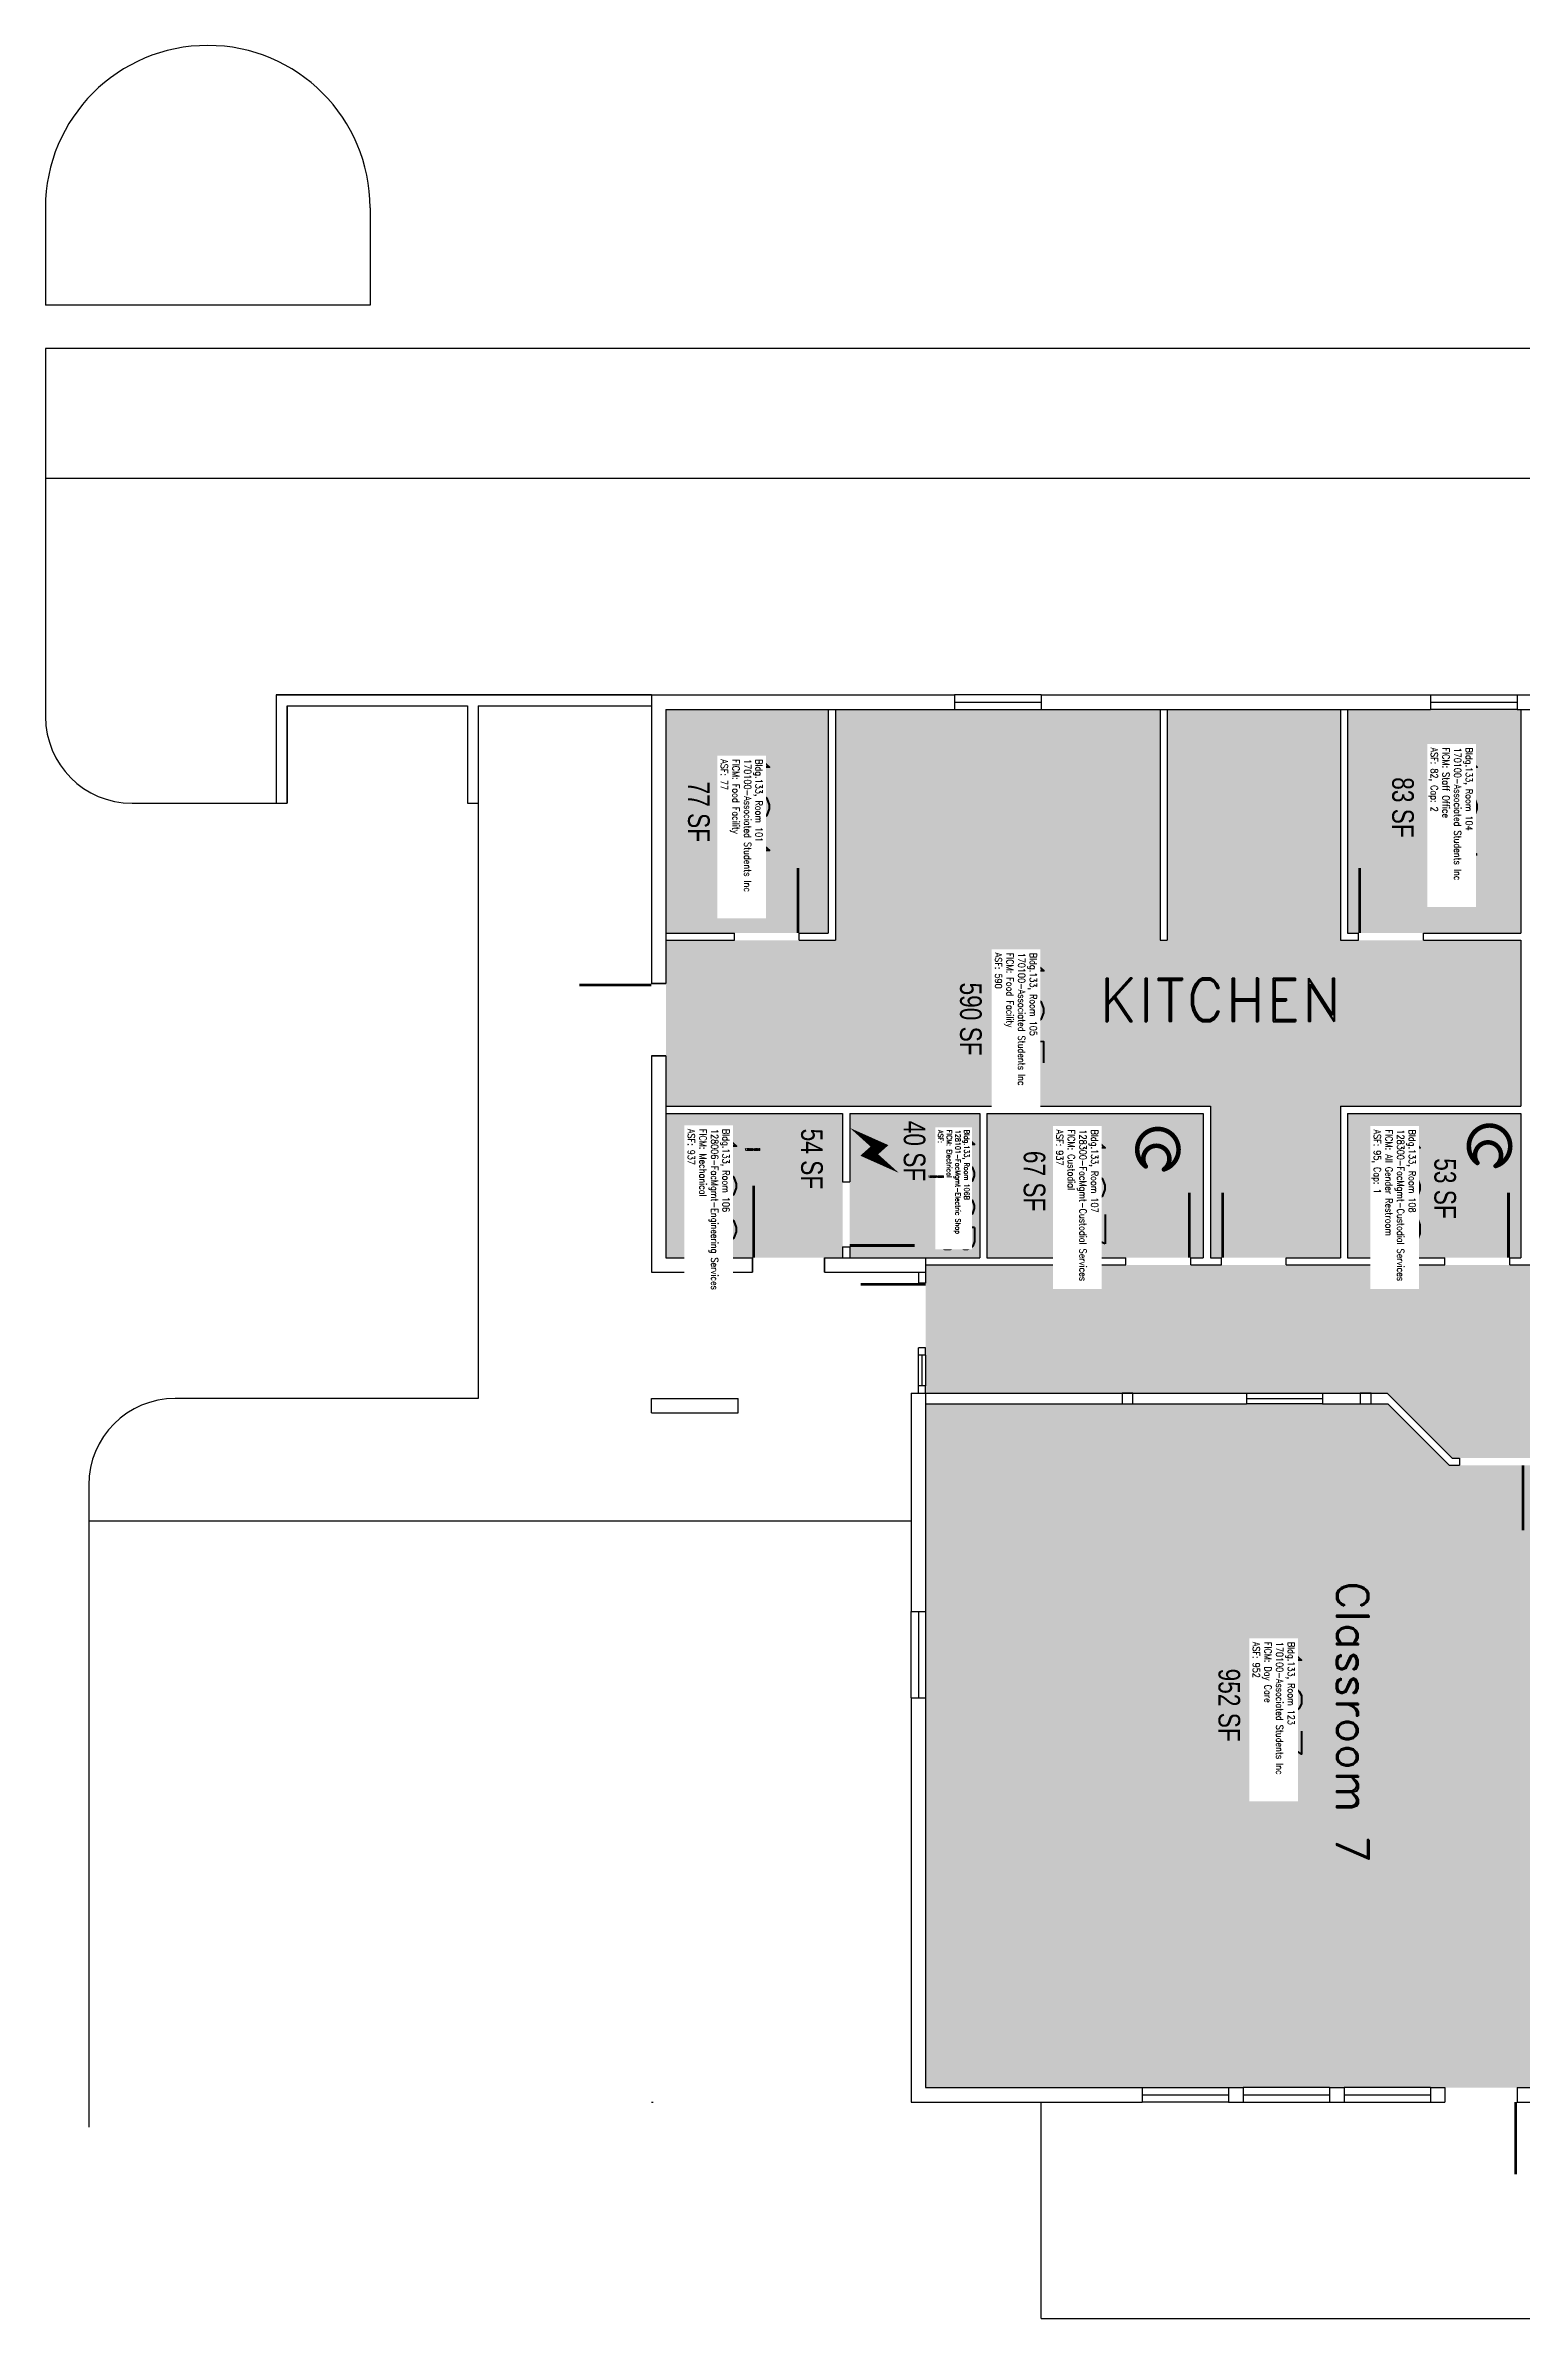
# Model space of a CAD drawing. Header units: inches. Extents: x -336 to 2272, y -120 to 1248.
# Drawn here: x -336 to 483, y -120 to 1140 of the extents above; entities that cross this region are included whole.
import ezdxf
from ezdxf.enums import TextEntityAlignment as Align

# ---------------------------------------------------------------- set-up
doc = ezdxf.new("R2010")
doc.units = ezdxf.units.IN
doc.header["$LTSCALE"] = 100
doc.header["$MEASUREMENT"] = 0
doc.layers.get('0').update_dxf_attribs({"linetype": 'CONTINUOUS'})
for name, color, linetype in [('A-COLS', 5, 'CONTINUOUS'), ('A-DOOR', 2, 'CONTINUOUS'), ('A-GLAZ', 1, 'CONTINUOUS'), ('A-GLAZ-SILL', 2, 'CONTINUOUS'), ('A-IDEN-ICON', 4, 'CONTINUOUS'), ('A-IDEN-RNUM', 7, 'CONTINUOUS'), ('A-IDEN-SNUM', 4, 'CONTINUOUS'), ('A-IDEN-TEXT', 4, 'CONTINUOUS'), ('A-IDEN-VNUM', 4, 'CONTINUOUS'), ('A-SITE', 3, 'CONTINUOUS'), ('A-WALL', 5, 'CONTINUOUS'), ('AREA-TEXT', 3, 'CONTINUOUS'), ('Rooms-Category-Color', 7, 'CONTINUOUS'), ('Rooms-College-Color', 7, 'CONTINUOUS'), ('Rooms-Department-Color', 7, 'CONTINUOUS'), ('Rooms-Division-Color', 7, 'CONTINUOUS'), ('Rooms-Information', 7, 'CONTINUOUS')]:
    doc.layers.add(name, color=color, linetype=linetype)
doc.styles.add('AREA', font='arial.ttf', dxfattribs={"width": 0.75, "height": 12})
doc.styles.add('ROOMSNUMBER', font='TXT.SHX', dxfattribs={"height": 1})
doc.styles.add('ROOMVNUMBER', font='simplex.shx', dxfattribs={"width": 0.85})
doc.styles.add('TEXT', font='ROMAND')

# ---------------------------------------------------------------- blocks, each defined once
blk = doc.blocks.new('CPELECT')
blk.add_lwpolyline([(0.0623, 0.0629, 0, 0.03, 0), (0.0105, -0.0168, 0.03, 0.03, 0), (-0.0105, 0.0068, 0.03, 0, 0), (-0.0623, -0.0729, 0.03, 0, 0)], format="xyseb")
blk = doc.blocks.new('CPBATH')
at = {"const_width": 0.0127}
for points in [[(0.0571, 0.0168, 0.861492), (-0.0551, 0, 1)], [(-0.0551, 0, 0.726902), (0.0487, -0.0337, 1)], [(0.0571, 0.0168, 0.729002), (-0.0084, -0.0042, 1)], [(-0.0084, -0.0042, 0.609468), (0.0487, -0.0337, 1)]]:
    blk.add_lwpolyline(points, format="xyb", dxfattribs=at)
at = {"const_width": 0.00637}
for points in [[(0.0544, 0.0152, 1), (0.0599, 0.0184, 1)], [(0.0459, -0.0353, 1), (0.0515, -0.0321, 1)]]:
    blk.add_lwpolyline(points, format="xyb", close=True, dxfattribs=at)

msp = doc.modelspace()

# ---------------------------------------------------------------- hatches: boundary and pattern name
at = {"layer": 'Rooms-Category-Color', "true_color": 0xffe090}
for points in [[(8, 552), (8, 644), (102, 644), (102, 772), (282, 772), (282, 644), (286, 644), (286, 772), (382, 772), (382, 644), (482, 644), (482, 552), (382, 552), (382, 468), (310, 468), (310, 552)], [(8, 648), (8, 772), (98, 772), (98, 648)], [(152, 387), (408.3, 387), (442.3, 353), (488, 353), (488, 278), (559, 278), (559, 110), (488, 110), (488, 8), (152, 8)]]:
    msp.add_hatch(color=41, dxfattribs=at).paths.add_polyline_path(points)
at = {"layer": 'Rooms-Category-Color', "true_color": 0xfa9ba3}
msp.add_hatch(color=241, dxfattribs=at).paths.add_polyline_path([(386, 648), (386, 772), (482, 772), (482, 648)])
at = {"layer": 'Rooms-Category-Color', "true_color": 0xadadad}
for points in [[(8, 468), (8, 548), (106, 548), (106, 468)], [(110, 468), (110, 548), (182, 548), (182, 468)], [(186, 468), (186, 548), (306, 548), (306, 468)], [(386, 468), (386, 548), (482, 548), (482, 468)], [(152, 393), (152, 464), (1220, 464), (1256, 500), (1300, 500), (1336, 464), (1412, 464), (1448, 500), (1492, 500), (1528, 464), (1712, 464), (1712, 500), (1784, 500), (1784, 393), (1528, 393), (1492, 357), (1448, 357), (1412, 393), (1336, 393), (1300, 357), (1256, 357), (1220, 393), (716, 393), (680, 357), (636, 357), (600, 393), (524, 393), (488, 357), (444, 357), (408, 393)]]:
    msp.add_hatch(color=253, dxfattribs=at).paths.add_polyline_path(points)
at = {"layer": 'Rooms-College-Color', "true_color": 0xadadad}
for points in [[(8, 552), (8, 644), (102, 644), (102, 772), (282, 772), (282, 644), (286, 644), (286, 772), (382, 772), (382, 644), (482, 644), (482, 552), (382, 552), (382, 468), (310, 468), (310, 552)], [(8, 648), (8, 772), (98, 772), (98, 648)], [(386, 648), (386, 772), (482, 772), (482, 648)], [(8, 468), (8, 548), (106, 548), (106, 468)], [(110, 468), (110, 548), (182, 548), (182, 468)], [(186, 468), (186, 548), (306, 548), (306, 468)], [(386, 468), (386, 548), (482, 548), (482, 468)], [(152, 393), (152, 464), (1220, 464), (1256, 500), (1300, 500), (1336, 464), (1412, 464), (1448, 500), (1492, 500), (1528, 464), (1712, 464), (1712, 500), (1784, 500), (1784, 393), (1528, 393), (1492, 357), (1448, 357), (1412, 393), (1336, 393), (1300, 357), (1256, 357), (1220, 393), (716, 393), (680, 357), (636, 357), (600, 393), (524, 393), (488, 357), (444, 357), (408, 393)], [(152, 387), (408.3, 387), (442.3, 353), (488, 353), (488, 278), (559, 278), (559, 110), (488, 110), (488, 8), (152, 8)]]:
    msp.add_hatch(color=253, dxfattribs=at).paths.add_polyline_path(points)
at = {"layer": 'Rooms-Department-Color', "true_color": 0x604aed}
for points in [[(8, 552), (8, 644), (102, 644), (102, 772), (282, 772), (282, 644), (286, 644), (286, 772), (382, 772), (382, 644), (482, 644), (482, 552), (382, 552), (382, 468), (310, 468), (310, 552)], [(8, 648), (8, 772), (98, 772), (98, 648)], [(386, 648), (386, 772), (482, 772), (482, 648)], [(152, 387), (408.3, 387), (442.3, 353), (488, 353), (488, 278), (559, 278), (559, 110), (488, 110), (488, 8), (152, 8)]]:
    msp.add_hatch(color=173, dxfattribs=at).paths.add_polyline_path(points)
at = {"layer": 'Rooms-Department-Color', "true_color": 0xacacac}
for points in [[(8, 468), (8, 548), (106, 548), (106, 468)], [(110, 468), (110, 548), (182, 548), (182, 468)], [(186, 468), (186, 548), (306, 548), (306, 468)], [(386, 468), (386, 548), (482, 548), (482, 468)], [(152, 393), (152, 464), (1220, 464), (1256, 500), (1300, 500), (1336, 464), (1412, 464), (1448, 500), (1492, 500), (1528, 464), (1712, 464), (1712, 500), (1784, 500), (1784, 393), (1528, 393), (1492, 357), (1448, 357), (1412, 393), (1336, 393), (1300, 357), (1256, 357), (1220, 393), (716, 393), (680, 357), (636, 357), (600, 393), (524, 393), (488, 357), (444, 357), (408, 393)]]:
    msp.add_hatch(color=253, dxfattribs=at).paths.add_polyline_path(points)
at = {"layer": 'Rooms-Division-Color', "true_color": 0x604aed}
for points in [[(8, 552), (8, 644), (102, 644), (102, 772), (282, 772), (282, 644), (286, 644), (286, 772), (382, 772), (382, 644), (482, 644), (482, 552), (382, 552), (382, 468), (310, 468), (310, 552)], [(8, 648), (8, 772), (98, 772), (98, 648)], [(386, 648), (386, 772), (482, 772), (482, 648)], [(152, 387), (408.3, 387), (442.3, 353), (488, 353), (488, 278), (559, 278), (559, 110), (488, 110), (488, 8), (152, 8)]]:
    msp.add_hatch(color=173, dxfattribs=at).paths.add_polyline_path(points)
at = {"layer": 'Rooms-Division-Color', "true_color": 0xadadad}
for points in [[(8, 468), (8, 548), (106, 548), (106, 468)], [(110, 468), (110, 548), (182, 548), (182, 468)], [(186, 468), (186, 548), (306, 548), (306, 468)], [(386, 468), (386, 548), (482, 548), (482, 468)], [(152, 393), (152, 464), (1220, 464), (1256, 500), (1300, 500), (1336, 464), (1412, 464), (1448, 500), (1492, 500), (1528, 464), (1712, 464), (1712, 500), (1784, 500), (1784, 393), (1528, 393), (1492, 357), (1448, 357), (1412, 393), (1336, 393), (1300, 357), (1256, 357), (1220, 393), (716, 393), (680, 357), (636, 357), (600, 393), (524, 393), (488, 357), (444, 357), (408, 393)]]:
    msp.add_hatch(color=253, dxfattribs=at).paths.add_polyline_path(points)

# ---------------------------------------------------------------- linework, layer by layer
at = {"layer": 'A-COLS'}
for points in [[(261, 393), (261, 387), (267, 387), (267, 393)], [(393, 393), (393, 387), (399, 387), (399, 393)]]:
    msp.add_lwpolyline(points, close=True, dxfattribs=at)
at = {"layer": 'A-DOOR'}
for points in [[(81.2, 648, 1.5, 1.5, 0), (81.2, 684, 0, 0, 0), (80.5, 684, 0, 0, 0.414214), (46, 646.5, 0, 0, 0.414214)], [(392.7, 648, 1.5, 1.5, 0), (392.7, 684, 0, 0, 0), (393.5, 684, 0, 0, -0.414214), (428, 646.5, 0, 0, -0.414214)], [(0, 619.2, 1.5, 1.5, 0), (-40, 619.2, 0, 0, 0), (-40, 620, 0, 0, 0.414214), (0, 580, 0, 0, 0.414214)], [(56.7, 468, 1.5, 1.5, 0), (56.7, 508, 0, 0, 0), (56, 508, 0, 0, -0.414214), (96, 468, 0, 0, -0.414214)], [(110, 474.8, 1.5, 1.5, 0), (146, 474.8, 0, 0, 0), (146, 475.5, 0, 0, 0.414214), (108.5, 510, 0, 0, 0.414214)], [(298.2, 468, 1.5, 1.5, 0), (298.2, 504, 0, 0, 0), (297.5, 504, 0, 0, 0.414214), (263, 466.5, 0, 0, 0.414214)], [(316.7, 468, 1.5, 1.5, 0), (316.7, 504, 0, 0, 0), (317.5, 504, 0, 0, -0.414214), (352, 466.5, 0, 0, -0.414214)], [(475.2, 468, 1.5, 1.5, 0), (475.2, 504, 0, 0, 0), (474.5, 504, 0, 0, 0.414214), (440, 466.5, 0, 0, 0.414214)], [(152, 453.2, 1.5, 1.5, 0), (116, 453.2, 0, 0, 0), (116, 452.5, 0, 0, 0.414214), (153.5, 418, 0, 0, 0.414214)], [(483.2, 353, 1.5, 1.5, 0), (483.2, 317, 0, 0, 0), (482.5, 317, 0, 0, -0.414214), (448, 354.5, 0, 0, -0.414214)], [(479.2, 0, 1.5, 1.5, 0), (479.2, -40, 0, 0, 0), (480, -40, 0, 0, -0.414214), (440, 0, 0, 0, -0.414214)]]:
    msp.add_lwpolyline(points, format="xyseb", dxfattribs=at)
at = {"layer": 'A-GLAZ'}
for p, q in [((168, 776), (216, 776)), ((432, 776), (480, 776)), ((150, 414), (150, 397)), ((330, 390), (372, 390)), ((148, 272), (148, 224)), ((272, 4), (320, 4)), ((328, 4), (376, 4)), ((384, 4), (432, 4))]:
    msp.add_line(p, q, dxfattribs=at)
at = {"layer": 'A-GLAZ-SILL'}
for p, q in [((216, 780), (168, 780)), ((168, 772), (216, 772)), ((432, 780), (480, 780)), ((480, 772), (432, 772)), ((148, 397), (148, 414)), ((152, 414), (152, 397)), ((330, 393), (372, 393)), ((372, 387), (330, 387)), ((144, 224), (144, 272)), ((152, 272), (152, 224)), ((272, 8), (320, 8)), ((320, 0), (272, 0)), ((376, 8), (328, 8)), ((328, 0), (376, 0)), ((432, 8), (384, 8)), ((384, 0), (432, 0))]:
    msp.add_line(p, q, dxfattribs=at)
at = {"layer": 'A-SITE'}
for p, q in [((-336, 1050), (-336, 996)), ((-156, 1050), (-156, 996)), ((-156, 996), (-336, 996)), ((888, 972), (-336, 972)), ((-336, 972), (-336, 768)), ((888, 900), (-336, 900)), ((0, 780), (-208, 780)), ((-208, 780), (0, 780)), ((-208, 780), (-208, 720)), ((-208, 780), (-208, 720)), ((-202, 720), (-202, 774)), ((-202, 774), (-202, 720)), ((-202, 774), (-102, 774)), ((-202, 774), (-102, 774)), ((-102, 774), (-102, 720)), ((-102, 774), (-102, 720)), ((-96, 774), (0, 774)), ((-96, 774), (0, 774)), ((-96, 774), (-96, 390)), ((-288, 720), (-202, 720)), ((-102, 720), (-96, 720)), ((-102, 720), (-96, 720)), ((-96, 390), (-264, 390)), ((-312, 342), (-312, -14)), ((144, 322), (-312, 322)), ((216, -120), (216, 0)), ((216, -120), (1720, -120))]:
    msp.add_line(p, q, dxfattribs=at)
for centre, radius, start, end in [((-246, 1050), 90, 0, 180), ((-288, 768), 48, 180, 270), ((-264, 342), 48, 90, 180)]:
    msp.add_arc(centre, radius, start, end, dxfattribs=at)
at = {"layer": 'A-WALL'}
for p, q in [((0, 780), (168, 780)), ((0, 780), (0, 620)), ((8, 772), (168, 772)), ((8, 772), (8, 620)), ((98, 772), (98, 648)), ((102, 772), (102, 644)), ((168, 780), (168, 772)), ((216, 780), (216, 772)), ((216, 780), (432, 780)), ((216, 772), (432, 772)), ((282, 772), (282, 644)), ((286, 772), (286, 644)), ((382, 772), (382, 644)), ((386, 772), (386, 648)), ((432, 780), (432, 772)), ((480, 780), (480, 772)), ((480, 780), (488, 780)), ((480, 772), (488, 772)), ((482, 772), (482, 648)), ((8, 648), (46, 648)), ((8, 644), (46, 644)), ((46, 644), (46, 648)), ((82, 644), (82, 648)), ((82, 648), (98, 648)), ((82, 644), (102, 644)), ((282, 644), (286, 644)), ((382, 644), (392, 644)), ((386, 648), (392, 648)), ((392, 644), (392, 648)), ((428, 644), (428, 648)), ((428, 648), (482, 648)), ((428, 644), (482, 644)), ((482, 644), (482, 552)), ((0, 620), (8, 620)), ((8, 620), (0, 620)), ((0, 580), (8, 580)), ((0, 580), (0, 460)), ((8, 580), (0, 580)), ((8, 580), (8, 468)), ((8, 552), (310, 552)), ((8, 548), (106, 548)), ((106, 548), (106, 510)), ((110, 548), (110, 510)), ((110, 548), (182, 548)), ((182, 548), (182, 468)), ((186, 548), (186, 468)), ((186, 548), (306, 548)), ((306, 548), (306, 468)), ((310, 552), (310, 468)), ((382, 552), (382, 468)), ((382, 552), (482, 552)), ((386, 548), (386, 468)), ((386, 548), (482, 548)), ((482, 548), (482, 468)), ((106, 510), (110, 510)), ((8, 468), (56, 468)), ((56, 468), (56, 460)), ((56, 460), (56, 468)), ((96, 468), (96, 460)), ((96, 468), (152, 468)), ((96, 460), (96, 468)), ((106, 474), (110, 474)), ((106, 474), (106, 468)), ((110, 474), (110, 468)), ((152, 468), (152, 460)), ((152, 468), (182, 468)), ((186, 468), (263, 468)), ((263, 464), (263, 468)), ((299, 464), (299, 468)), ((299, 468), (306, 468)), ((310, 468), (316, 468)), ((316, 464), (316, 468)), ((352, 464), (352, 468)), ((352, 468), (382, 468)), ((386, 468), (440, 468)), ((440, 464), (440, 468)), ((476, 464), (476, 468)), ((476, 468), (482, 468)), ((0, 460), (56, 460)), ((96, 460), (152, 460)), ((148, 460), (148, 454)), ((152, 454), (148, 454)), ((152, 464), (263, 464)), ((152, 460), (152, 454)), ((299, 464), (316, 464)), ((352, 464), (440, 464)), ((476, 464), (552, 464)), ((148, 414), (148, 418)), ((152, 418), (148, 418)), ((152, 414), (152, 418)), ((152, 414), (148, 414)), ((144, 393), (152, 393)), ((144, 393), (144, 272)), ((144, 393), (152, 393)), ((152, 397), (148, 397)), ((148, 393), (148, 397)), ((152, 393), (152, 397)), ((152, 393), (152, 272)), ((152, 393), (330, 393)), ((330, 393), (330, 387)), ((372, 393), (372, 387)), ((372, 393), (408, 393)), ((444, 357), (408, 393)), ((0, 390), (48, 390)), ((0, 382), (0, 390)), ((0, 382), (48, 382)), ((48, 382), (48, 390)), ((152, 387), (330, 387)), ((372, 387), (408.3, 387)), ((442.3, 353), (408.3, 387)), ((442.3, 353), (448, 353)), ((444, 357), (448, 357)), ((448, 357), (448, 353)), ((144, 272), (152, 272)), ((144, 224), (152, 224)), ((144, 224), (144, 0)), ((152, 224), (152, 8)), ((0, 0), (1, 0)), ((0, 0), (1, 0)), ((144, 0), (272, 0)), ((152, 8), (272, 8)), ((272, 8), (272, 0)), ((320, 8), (320, 0)), ((320, 8), (328, 8)), ((320, 0), (328, 0)), ((328, 8), (328, 0)), ((376, 8), (376, 0)), ((376, 8), (384, 8)), ((376, 0), (384, 0)), ((384, 8), (384, 0)), ((432, 8), (432, 0)), ((432, 8), (440, 8)), ((432, 0), (440, 0)), ((440, 8), (440, 0)), ((440, 8), (440, 0)), ((480, 8), (480, 0)), ((480, 8), (514, 8)), ((480, 8), (480, 0)), ((480, 0), (514, 0))]:
    msp.add_line(p, q, dxfattribs=at)

# ---------------------------------------------------------------- block references
at = {"layer": 'A-IDEN-ICON', "xscale": 199.9999999998836, "yscale": 199.9999999998836, "zscale": 199.9999999998836, "rotation": 270.0000000032016}
for name, p in [('CPELECT', (124.6, 527.5)), ('CPBATH', (464.7, 530.3)), ('CPBATH', (280.8, 528.4))]:
    msp.add_blockref(name, p, dxfattribs=at)

# ---------------------------------------------------------------- texts
at = {"layer": 'A-IDEN-RNUM', "style": 'ROOMSNUMBER'}
for s, p in [('0101-00', (52, 718)), ('0104-00', (437, 718)), ('0105-00', (204, 605)), ('0106-00', (56, 528)), ('0106-B0', (157.8, 513)), ('0107-00', (238, 507)), ('0108-00', (417, 507)), ('0123-00', (347, 223))]:
    msp.add_text(s, height=1, dxfattribs=at).set_placement(p, align=Align.MIDDLE)
at = {"layer": 'A-IDEN-SNUM', "style": 'ROOMSNUMBER'}
for s, p in [('1330010100', (52, 718)), ('1330010400', (437, 718)), ('1330010500', (204, 605)), ('1330010600', (56, 528)), ('13300106B0', (157.8, 513)), ('1330010700', (238, 507)), ('1330010800', (417, 507)), ('1330012300', (347, 223))]:
    msp.add_text(s, height=1, dxfattribs=at).set_placement(p, align=Align.MIDDLE)
at = {"layer": 'A-IDEN-TEXT', "style": 'TEXT'}
msp.add_text('KITCHEN', height=24, dxfattribs=at).set_placement((248, 599))
msp.add_text('Classroom 7', height=18, rotation=270, dxfattribs=at).set_placement((379.8, 288.9))
at = {"layer": 'A-IDEN-VNUM', "style": 'ROOMVNUMBER'}
for s, height, p in [('101', 27, (52, 718)), ('104', 27, (444.4, 718)), ('105', 27, (204, 605)), ('106', 27, (33.7, 507.9)), ('106B', 20.25, (169, 505.2)), ('107', 27, (238, 507)), ('108', 27, (412.8, 507)), ('123', 27, (347, 223))]:
    msp.add_text(s, height=height, rotation=270, dxfattribs=at).set_placement(p, align=Align.MIDDLE)
at = {"layer": 'AREA-TEXT', "style": 'AREA', "width": 0.75}
for s, p in [('77 SF', (26.3, 715.2)), ('83 SF', (416.7, 717.6)), ('590 SF', (177.1, 600.3)), ('40 SF', (145.9, 527.2)), ('54 SF', (89, 522.8)), ('67 SF', (212.4, 510.5)), ('53 SF', (440.1, 506.4)), ('952 SF', (320.4, 220))]:
    msp.add_text(s, height=12, rotation=270, dxfattribs=at).set_placement(p, align=Align.MIDDLE_CENTER)

# ---------------------------------------------------------------- next in the draw order: texts
at = {"layer": 'Rooms-Information', "attachment_point": 7, "rotation": 270, "style": 'ROOMVNUMBER', "bg_fill": 3, "box_fill_scale": 1.5, "bg_fill_color": 256, "bg_fill_true_color": 13158600, "bg_fill_transparency": 0}
for s, insert, char_height, width in [('Bldg.133, Room 101^M^J170100-Associated Students Inc^M^JFICM: Food Facility^M^JASF: 77', (38.5, 744.4), 3.857, 86.4), ('Bldg.133, Room 104^M^J170100-Associated Students Inc^M^JFICM: Staff Office^M^JASF: 82, Cap: 2', (430.9, 750.8), 3.857, 86.4), ('Bldg.133, Room 105^M^J170100-Associated Students Inc^M^JFICM: Food Facility^M^JASF: 590', (190.5, 637.1), 3.857, 86.4), ('Bldg.133, Room 106^M^J128006-FacMgmt-Engineering Services^M^JFICM: Mechanical^M^JASF: 937', (20.2, 539.4), 3.857, 86.4), ('Bldg.133, Room 106B^M^J128101-FacMgmt-Electric Shop^M^JFICM: Electrical^M^JASF: ', (158.9, 538.9), 2.893, 64.8), ('Bldg.133, Room 107^M^J128300-FacMgmt-Custodial Services^M^JFICM: Custodial^M^JASF: 937', (224.5, 539.1), 3.857, 86.4), ('Bldg.133, Room 108^M^J128300-FacMgmt-Custodial Services^M^JFICM: All Gender Restroom^M^JASF: 95, Cap: 1', (399.3, 539.1), 3.8571, 86.4), ('Bldg.133, Room 123^M^J170100-Associated Students Inc^M^JFICM: Day Care^M^JASF: 952', (333.5, 255.1), 3.857, 86.4)]:
    msp.add_mtext(s, dxfattribs=dict(at, insert=insert, char_height=char_height, width=width))

doc.saveas('drawing.dxf')
